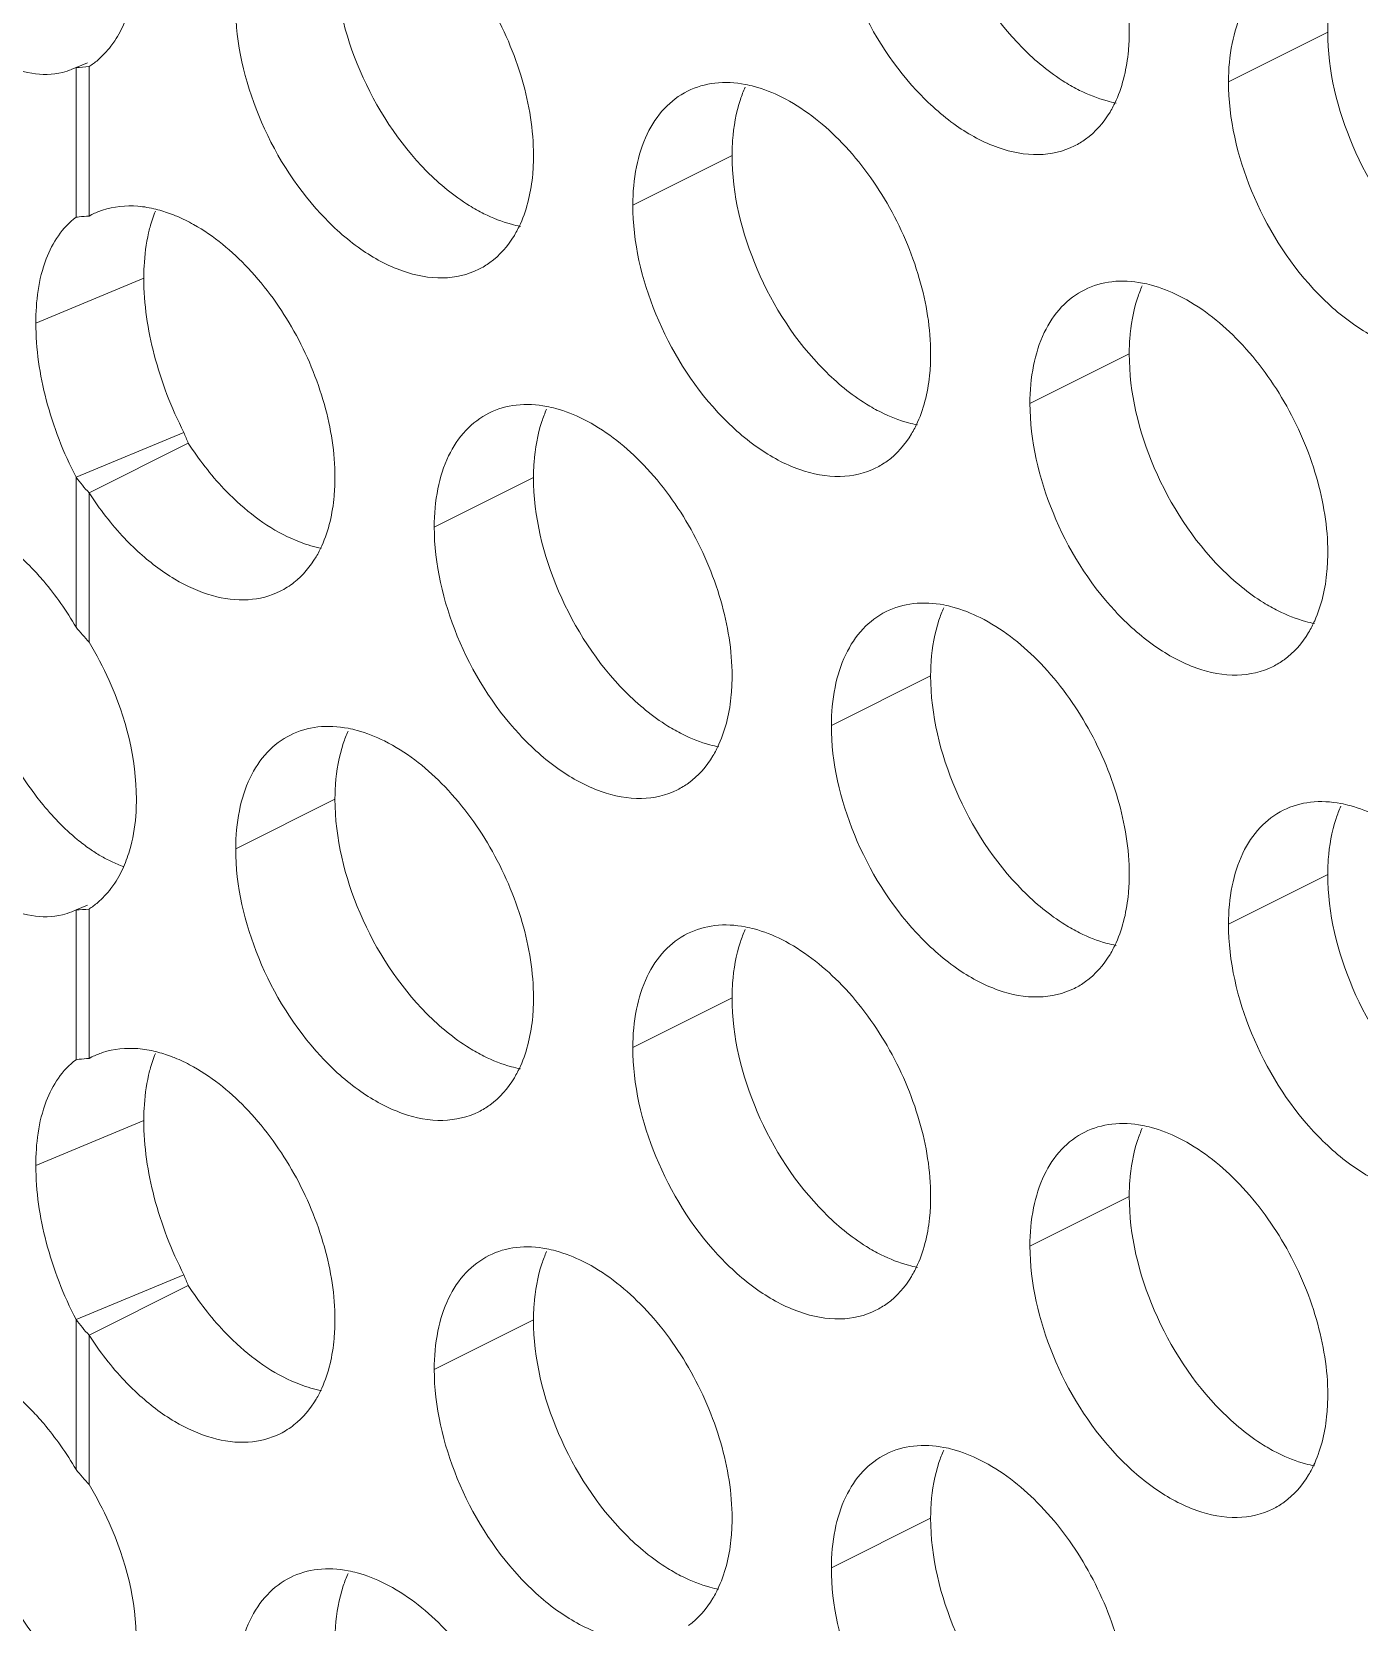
# Model space of a CAD drawing. Header units: millimetres. Extents: x 0 to 2524, y 0 to 1785.
# Drawn here: x 1808.52 to 1816.08, y 838.28 to 847.34 of the extents above; entities that cross this region are included whole.
import ezdxf

# ---------------------------------------------------------------- set-up
doc = ezdxf.new("R2010")
doc.units = ezdxf.units.MM
doc.header["$LTSCALE"] = 0.1
doc.layers.add('标注', color=251, linetype='Continuous', lineweight=9)

msp = doc.modelspace()

# ---------------------------------------------------------------- linework, layer by layer
at = {"layer": '标注'}
for p, q in [((1815.9019, 847.3397), (1815.3362, 847.0569)), ((1808.7696, 847.1383), (1808.7453, 847.1277)), ((1808.8346, 847.1653), (1808.7696, 847.1383)), ((1808.7696, 847.1383), (1808.7696, 846.2845)), ((1808.8439, 847.143), (1808.8439, 846.2916)), ((1812.5078, 846.6368), (1811.9421, 846.354)), ((1808.8439, 846.2916), (1808.86, 846.2998)), ((1809.1558, 845.9372), (1808.5406, 845.6815)), ((1814.7706, 845.5054), (1814.2049, 845.2226)), ((1809.3848, 845.0588), (1808.7696, 844.8031)), ((1809.4095, 844.9974), (1808.8439, 844.7145)), ((1808.7696, 844.8031), (1808.7696, 843.9493)), ((1811.3764, 844.8025), (1810.8108, 844.5196)), ((1808.8439, 844.7145), (1808.8439, 843.8631)), ((1813.6392, 843.6711), (1813.0735, 843.3883)), ((1810.2451, 842.9682), (1809.6794, 842.6853)), ((1810.2451, 842.9682), (1809.6794, 842.6853)), ((1810.2451, 842.9682), (1809.6794, 842.6853)), ((1815.9019, 842.5397), (1815.3362, 842.2569)), ((1808.7696, 842.3383), (1808.7453, 842.3277)), ((1808.8346, 842.3653), (1808.7696, 842.3383)), ((1808.7696, 842.3383), (1808.7696, 841.4845)), ((1808.8439, 842.343), (1808.8439, 841.4916)), ((1812.5078, 841.8368), (1811.9421, 841.554)), ((1808.8439, 841.4916), (1808.86, 841.4998)), ((1809.1558, 841.1372), (1808.5406, 840.8815)), ((1814.7706, 840.7054), (1814.2049, 840.4226)), ((1809.3848, 840.2588), (1808.7696, 840.0031)), ((1809.4095, 840.1974), (1808.8439, 839.9145)), ((1808.7696, 840.0031), (1808.7696, 839.1493)), ((1811.3764, 840.0025), (1810.8108, 839.7196)), ((1808.8439, 839.9145), (1808.8439, 839.0631)), ((1813.6392, 838.8711), (1813.0735, 838.5883))]:
    msp.add_line(p, q, dxfattribs=at)
for centre, radius, start, end in [((1808.5939, 847.5316), 0.462, 302.74512, 310.38201), ((1813.2523, 846.7257), 0.734, 155.87957, 161.78032), ((1814.2562, 847.0963), 0.4532, 296.52559, 305.90341), ((1810.8621, 846.3933), 0.4532, 296.52559, 305.90341), ((1815.5151, 845.5944), 0.734, 155.87957, 161.78032), ((1812.121, 844.8914), 0.734, 155.87957, 161.78032), ((1810.1825, 845.3445), 0.8473, 199.7011, 204.18138), ((1813.1249, 845.262), 0.4532, 296.52559, 305.90341), ((1809.6516, 845.4671), 1.1039, 216.97186, 222.97308), ((1809.7289, 844.5619), 0.4566, 296.56845, 308.21867), ((1814.3837, 843.76), 0.734, 155.87957, 161.78032), ((1811.3105, 846.065), 3.3064, 219.7824, 221.75282), ((1815.3876, 844.1306), 0.4532, 296.52559, 305.90341), ((1810.9896, 843.0571), 0.734, 155.87957, 161.78032), ((1811.9935, 843.4277), 0.4532, 296.52559, 305.90341), ((1816.6464, 842.6287), 0.734, 155.87957, 161.78032), ((1809.3846, 843.4573), 0.94, 235.22649, 239.65736), ((1809.3232, 843.3523), 0.8183, 239.64925, 244.53974), ((1808.5939, 842.7316), 0.462, 302.74512, 310.38201), ((1813.2523, 841.9257), 0.734, 155.87957, 161.78032), ((1814.2562, 842.2963), 0.4532, 296.52559, 305.90341), ((1810.8621, 841.5933), 0.4532, 296.52559, 305.90341), ((1815.5151, 840.7944), 0.734, 155.87957, 161.78032), ((1812.121, 840.0914), 0.734, 155.87957, 161.78032), ((1810.1825, 840.5445), 0.8473, 199.7011, 204.18138), ((1813.1249, 840.462), 0.4532, 296.52559, 305.90341), ((1809.6516, 840.6671), 1.1039, 216.97186, 222.97308), ((1809.7289, 839.7619), 0.4566, 296.56845, 308.21867), ((1814.3837, 838.96), 0.734, 155.87957, 161.78032), ((1811.3105, 841.265), 3.3064, 219.7824, 221.75282), ((1815.3876, 839.3306), 0.4532, 296.52559, 305.90341), ((1810.9896, 838.2571), 0.734, 155.87957, 161.78032)]:
    msp.add_arc(centre, radius, start, end, dxfattribs=at)
for points, knots in [([(1813.922, 848.8032), (1814.0427, 848.7429), (1814.2732, 848.5626), (1814.5394, 848.2045), (1814.7205, 847.7858), (1814.7706, 847.4847), (1814.7706, 847.3397)], [0, 0, 0, 0, 0.229676, 0.488215, 0.753207, 1, 1, 1, 1]), ([(1808.5177, 847.1051), (1808.3868, 847.1272), (1808.1128, 847.2884), (1807.8042, 847.6713), (1807.5822, 848.159), (1807.5177, 848.521), (1807.5177, 848.6967)], [0, 0, 0, 0, 0.200223, 0.454809, 0.735097, 1, 1, 1, 1]), ([(1814.163, 847.2491), (1814.0014, 847.4119), (1813.7504, 847.799), (1813.6392, 848.2496), (1813.6392, 848.4711)], [0, 0, 0, 0, 0.508684, 1, 1, 1, 1]), ([(1814.4586, 846.6908), (1814.396, 846.6595), (1814.2461, 846.6255), (1814.0083, 846.6733), (1813.7699, 846.8039), (1813.4621, 847.0815), (1813.1761, 847.5442), (1813.0735, 847.9766), (1813.0735, 848.1883)], [0, 0, 0, 0, 0.090718, 0.191742, 0.308104, 0.439279, 0.725532, 1, 1, 1, 1]), ([(1810.5279, 848.1003), (1810.6486, 848.04), (1810.8791, 847.8596), (1811.1453, 847.5015), (1811.3264, 847.0828), (1811.3764, 846.7817), (1811.3764, 846.6368)], [0, 0, 0, 0, 0.229676, 0.488215, 0.753207, 1, 1, 1, 1]), ([(1810.7689, 846.5461), (1810.6073, 846.7089), (1810.3563, 847.0961), (1810.2451, 847.5467), (1810.2451, 847.7682)], [0, 0, 0, 0, 0.508684, 1, 1, 1, 1]), ([(1815.3362, 847.0569), (1815.3362, 847.1297), (1815.3482, 847.2687), (1815.4073, 847.4589), (1815.5066, 847.6111), (1815.5992, 847.6815), (1815.6481, 847.7059)], [0, 0, 0, 0, 0.289235, 0.54966, 0.782932, 1, 1, 1, 1]), ([(1815.9019, 847.3397), (1815.9019, 847.3682), (1815.9056, 847.4756), (1815.9244, 847.583), (1815.9493, 847.6582)], [0, 0, 0, 0, 0.264225, 1, 1, 1, 1]), ([(1811.0645, 845.9878), (1811.0019, 845.9566), (1810.852, 845.9226), (1810.6142, 845.9704), (1810.3758, 846.101), (1810.068, 846.3786), (1809.782, 846.8413), (1809.6794, 847.2737), (1809.6794, 847.4853)], [0, 0, 0, 0, 0.090718, 0.191742, 0.308104, 0.439279, 0.725532, 1, 1, 1, 1]), ([(1808.99, 847.2897), (1808.983, 847.2792), (1808.9547, 847.2393), (1808.921, 847.2032), (1808.8933, 847.1797)], [0, 0, 0, 0, 0.256974, 1, 1, 1, 1]), ([(1814.7706, 847.3397), (1814.7706, 847.3041), (1814.7649, 847.1719), (1814.7356, 847.0392), (1814.6959, 846.9509)], [0, 0, 0, 0, 0.268874, 1, 1, 1, 1]), ([(1816.4257, 846.1177), (1816.2642, 846.2805), (1816.0132, 846.6676), (1815.9019, 847.1182), (1815.9019, 847.3397)], [0, 0, 0, 0, 0.508684, 1, 1, 1, 1]), ([(1814.4877, 847.0076), (1814.4593, 847.0218), (1814.3414, 847.0883), (1814.2359, 847.1757), (1814.163, 847.2491)], [0, 0, 0, 0, 0.235002, 1, 1, 1, 1]), ([(1808.7455, 847.1273), (1808.7283, 847.1202), (1808.6551, 847.0961), (1808.5752, 847.0954), (1808.5177, 847.1051)], [0, 0, 0, 0, 0.241531, 1, 1, 1, 1]), ([(1812.254, 847.0029), (1812.3023, 847.027), (1812.4124, 847.0588), (1812.5261, 847.052), (1812.583, 847.0411)], [0, 0, 0, 0, 0.482538, 1, 1, 1, 1]), ([(1812.583, 847.0411), (1812.6002, 847.0378), (1812.6717, 847.0212), (1812.7407, 846.9939), (1812.7907, 846.9689)], [0, 0, 0, 0, 0.238696, 1, 1, 1, 1]), ([(1816.7214, 845.5594), (1816.6588, 845.5282), (1816.5089, 845.4942), (1816.2711, 845.542), (1816.0326, 845.6726), (1815.7249, 845.9501), (1815.4388, 846.4128), (1815.3362, 846.8452), (1815.3362, 847.0569)], [0, 0, 0, 0, 0.090718, 0.191742, 0.308104, 0.439279, 0.725532, 1, 1, 1, 1]), ([(1811.9421, 846.354), (1811.9421, 846.4268), (1811.9541, 846.5657), (1812.0132, 846.7559), (1812.1125, 846.9081), (1812.2051, 846.9785), (1812.254, 847.0029)], [0, 0, 0, 0, 0.289235, 0.54966, 0.782932, 1, 1, 1, 1]), ([(1812.5078, 846.6368), (1812.5078, 846.6652), (1812.5115, 846.7727), (1812.5303, 846.8801), (1812.5551, 846.9552)], [0, 0, 0, 0, 0.264225, 1, 1, 1, 1]), ([(1812.7907, 846.9689), (1812.9113, 846.9086), (1813.1418, 846.7282), (1813.408, 846.3702), (1813.5892, 845.9514), (1813.6392, 845.6504), (1813.6392, 845.5054)], [0, 0, 0, 0, 0.229676, 0.488215, 0.753207, 1, 1, 1, 1]), ([(1814.6954, 846.9354), (1814.6782, 846.9387), (1814.6066, 846.9553), (1814.5377, 846.9826), (1814.4877, 847.0076)], [0, 0, 0, 0, 0.238696, 1, 1, 1, 1]), ([(1814.6959, 846.9509), (1814.6856, 846.928), (1814.6424, 846.844), (1814.5782, 846.7699), (1814.522, 846.7292)], [0, 0, 0, 0, 0.265525, 1, 1, 1, 1]), ([(1811.3764, 846.6368), (1811.3764, 846.6012), (1811.3707, 846.4689), (1811.3415, 846.3363), (1811.3018, 846.2479)], [0, 0, 0, 0, 0.268874, 1, 1, 1, 1]), ([(1813.0316, 845.4148), (1812.8701, 845.5775), (1812.6191, 845.9647), (1812.5078, 846.4153), (1812.5078, 846.6368)], [0, 0, 0, 0, 0.508684, 1, 1, 1, 1]), ([(1811.0936, 846.3047), (1811.0652, 846.3189), (1810.9473, 846.3854), (1810.8418, 846.4727), (1810.7689, 846.5461)], [0, 0, 0, 0, 0.235002, 1, 1, 1, 1]), ([(1808.5406, 845.6815), (1808.5406, 845.805), (1808.5657, 846.0282), (1808.6912, 846.2271), (1808.7696, 846.2845)], [0, 0, 0, 0, 0.559656, 1, 1, 1, 1]), ([(1808.7696, 846.2845), (1808.7754, 846.2852), (1808.8001, 846.2881), (1808.8249, 846.2902), (1808.8439, 846.2916)], [0, 0, 0, 0, 0.235256, 1, 1, 1, 1]), ([(1808.8599, 846.3001), (1808.8793, 846.3097), (1808.9622, 846.3438), (1809.0545, 846.3528), (1809.122, 846.3473)], [0, 0, 0, 0, 0.242859, 1, 1, 1, 1]), ([(1809.183, 846.1955), (1809.1856, 846.2064), (1809.1961, 846.2485), (1809.2097, 846.2899), (1809.2219, 846.3197)], [0, 0, 0, 0, 0.258964, 1, 1, 1, 1]), ([(1809.3129, 846.3027), (1809.3235, 846.2987), (1809.3667, 846.2813), (1809.4086, 846.2605), (1809.4394, 846.2432)], [0, 0, 0, 0, 0.243168, 1, 1, 1, 1]), ([(1811.3013, 846.2325), (1811.2841, 846.2358), (1811.2125, 846.2524), (1811.1436, 846.2797), (1811.0936, 846.3047)], [0, 0, 0, 0, 0.238696, 1, 1, 1, 1]), ([(1813.3273, 844.8564), (1813.2647, 844.8252), (1813.1147, 844.7912), (1812.877, 844.839), (1812.6385, 844.9696), (1812.3308, 845.2472), (1812.0447, 845.7099), (1811.9421, 846.1423), (1811.9421, 846.354)], [0, 0, 0, 0, 0.090718, 0.191742, 0.308104, 0.439279, 0.725532, 1, 1, 1, 1]), ([(1809.1558, 845.9372), (1809.1558, 845.96), (1809.1579, 846.0466), (1809.1687, 846.1332), (1809.183, 846.1955)], [0, 0, 0, 0, 0.262705, 1, 1, 1, 1]), ([(1809.4394, 846.2432), (1809.5552, 846.1781), (1809.7746, 845.9949), (1810.0275, 845.6412), (1810.1983, 845.2336), (1810.2451, 844.9426), (1810.2451, 844.8025)], [0, 0, 0, 0, 0.232666, 0.491415, 0.754834, 1, 1, 1, 1]), ([(1811.3018, 846.2479), (1811.2915, 846.225), (1811.2483, 846.1411), (1811.1841, 846.0669), (1811.1279, 846.0262)], [0, 0, 0, 0, 0.265525, 1, 1, 1, 1]), ([(1809.3848, 845.0588), (1809.3125, 845.1987), (1809.2018, 845.4852), (1809.1558, 845.7901), (1809.1558, 845.9372)], [0, 0, 0, 0, 0.517022, 1, 1, 1, 1]), ([(1814.5168, 845.8716), (1814.5651, 845.8957), (1814.6752, 845.9274), (1814.7888, 845.9206), (1814.8457, 845.9097)], [0, 0, 0, 0, 0.482538, 1, 1, 1, 1]), ([(1814.2049, 845.2226), (1814.2049, 845.2954), (1814.2169, 845.4344), (1814.2759, 845.6245), (1814.3753, 845.7768), (1814.4678, 845.8472), (1814.5168, 845.8716)], [0, 0, 0, 0, 0.289235, 0.54966, 0.782932, 1, 1, 1, 1]), ([(1814.8457, 845.9097), (1814.8629, 845.9064), (1814.9345, 845.8898), (1815.0034, 845.8625), (1815.0534, 845.8376)], [0, 0, 0, 0, 0.238696, 1, 1, 1, 1]), ([(1815.0534, 845.8376), (1815.174, 845.7772), (1815.4046, 845.5969), (1815.6708, 845.2388), (1815.8519, 844.8201), (1815.9019, 844.519), (1815.9019, 844.3741)], [0, 0, 0, 0, 0.229676, 0.488215, 0.753207, 1, 1, 1, 1]), ([(1814.7706, 845.5054), (1814.7706, 845.5338), (1814.7742, 845.6413), (1814.7931, 845.7487), (1814.8179, 845.8238)], [0, 0, 0, 0, 0.264225, 1, 1, 1, 1]), ([(1808.7696, 844.8031), (1808.6973, 844.943), (1808.5866, 845.2295), (1808.5406, 845.5344), (1808.5406, 845.6815)], [0, 0, 0, 0, 0.517022, 1, 1, 1, 1]), ([(1813.6392, 845.5054), (1813.6392, 845.4698), (1813.6335, 845.3375), (1813.6043, 845.2049), (1813.5646, 845.1166)], [0, 0, 0, 0, 0.268874, 1, 1, 1, 1]), ([(1815.2944, 844.2834), (1815.1328, 844.4462), (1814.8818, 844.8333), (1814.7706, 845.2839), (1814.7706, 845.5054)], [0, 0, 0, 0, 0.508684, 1, 1, 1, 1]), ([(1813.3563, 845.1733), (1813.3279, 845.1875), (1813.21, 845.254), (1813.1045, 845.3413), (1813.0316, 845.4148)], [0, 0, 0, 0, 0.235002, 1, 1, 1, 1]), ([(1811.1227, 845.1686), (1811.171, 845.1927), (1811.2811, 845.2245), (1811.3947, 845.2177), (1811.4516, 845.2068)], [0, 0, 0, 0, 0.482538, 1, 1, 1, 1]), ([(1811.4516, 845.2068), (1811.4688, 845.2035), (1811.5404, 845.1869), (1811.6093, 845.1596), (1811.6593, 845.1346)], [0, 0, 0, 0, 0.238696, 1, 1, 1, 1]), ([(1815.59, 843.7251), (1815.5274, 843.6938), (1815.3775, 843.6599), (1815.1397, 843.7076), (1814.9013, 843.8383), (1814.5935, 844.1158), (1814.3075, 844.5785), (1814.2049, 845.0109), (1814.2049, 845.2226)], [0, 0, 0, 0, 0.090718, 0.191742, 0.308104, 0.439279, 0.725532, 1, 1, 1, 1]), ([(1810.8108, 844.5196), (1810.8108, 844.5925), (1810.8228, 844.7314), (1810.8818, 844.9216), (1810.9812, 845.0738), (1811.0737, 845.1442), (1811.1227, 845.1686)], [0, 0, 0, 0, 0.289235, 0.54966, 0.782932, 1, 1, 1, 1]), ([(1811.3764, 844.8025), (1811.3764, 844.8309), (1811.3801, 844.9384), (1811.3989, 845.0458), (1811.4238, 845.1209)], [0, 0, 0, 0, 0.264225, 1, 1, 1, 1]), ([(1811.6593, 845.1346), (1811.7799, 845.0743), (1812.0105, 844.8939), (1812.2767, 844.5359), (1812.4578, 844.1171), (1812.5078, 843.8161), (1812.5078, 843.6711)], [0, 0, 0, 0, 0.229676, 0.488215, 0.753207, 1, 1, 1, 1]), ([(1813.564, 845.1011), (1813.5468, 845.1044), (1813.4752, 845.121), (1813.4063, 845.1483), (1813.3563, 845.1733)], [0, 0, 0, 0, 0.238696, 1, 1, 1, 1]), ([(1813.5646, 845.1166), (1813.5543, 845.0937), (1813.511, 845.0097), (1813.4469, 844.9356), (1813.3907, 844.8948)], [0, 0, 0, 0, 0.265525, 1, 1, 1, 1]), ([(1809.6877, 844.6635), (1809.6619, 844.6873), (1809.5587, 844.7893), (1809.4691, 844.905), (1809.4095, 844.9974)], [0, 0, 0, 0, 0.242059, 1, 1, 1, 1]), ([(1810.2451, 844.8025), (1810.2451, 844.7667), (1810.2393, 844.6341), (1810.2099, 844.501), (1810.1699, 844.4125)], [0, 0, 0, 0, 0.269039, 1, 1, 1, 1]), ([(1811.9002, 843.5805), (1811.7387, 843.7432), (1811.4877, 844.1304), (1811.3764, 844.581), (1811.3764, 844.8025)], [0, 0, 0, 0, 0.508684, 1, 1, 1, 1]), ([(1809.122, 844.3807), (1809.0962, 844.4044), (1808.993, 844.5065), (1808.9034, 844.6221), (1808.8439, 844.7145)], [0, 0, 0, 0, 0.242059, 1, 1, 1, 1]), ([(1810.1679, 844.3986), (1810.1271, 844.4065), (1809.9495, 844.4584), (1809.7927, 844.567), (1809.6877, 844.6635)], [0, 0, 0, 0, 0.225674, 1, 1, 1, 1]), ([(1808.193, 844.5223), (1808.2211, 844.51), (1808.3408, 844.4482), (1808.4455, 844.3601), (1808.5177, 844.2855)], [0, 0, 0, 0, 0.228039, 1, 1, 1, 1]), ([(1812.1959, 843.0221), (1812.1333, 842.9909), (1811.9834, 842.9569), (1811.7456, 843.0047), (1811.5072, 843.1353), (1811.1994, 843.4129), (1810.9134, 843.8756), (1810.8108, 844.308), (1810.8108, 844.5196)], [0, 0, 0, 0, 0.090718, 0.191742, 0.308104, 0.439279, 0.725532, 1, 1, 1, 1]), ([(1810.1699, 844.4125), (1810.1603, 844.3912), (1810.1202, 844.313), (1810.0623, 844.2432), (1810.0114, 844.2032)], [0, 0, 0, 0, 0.264539, 1, 1, 1, 1]), ([(1809.9332, 844.1535), (1809.877, 844.1255), (1809.7455, 844.092), (1809.5342, 844.1213), (1809.3189, 844.2196), (1809.1865, 844.3213), (1809.122, 844.3807)], [0, 0, 0, 0, 0.211276, 0.44254, 0.704896, 1, 1, 1, 1]), ([(1815.9019, 844.3741), (1815.9019, 844.3384), (1815.8962, 844.2062), (1815.867, 844.0735), (1815.8273, 843.9852)], [0, 0, 0, 0, 0.268874, 1, 1, 1, 1]), ([(1808.5177, 844.2855), (1808.5411, 844.2614), (1808.635, 844.1572), (1808.7157, 844.0413), (1808.7696, 843.9493)], [0, 0, 0, 0, 0.239558, 1, 1, 1, 1]), ([(1815.6191, 844.0419), (1815.5907, 844.0561), (1815.4727, 844.1226), (1815.3672, 844.21), (1815.2944, 844.2834)], [0, 0, 0, 0, 0.235002, 1, 1, 1, 1]), ([(1813.0735, 843.3883), (1813.0735, 843.4611), (1813.0855, 843.6), (1813.1445, 843.7902), (1813.2439, 843.9424), (1813.3365, 844.0129), (1813.3854, 844.0373)], [0, 0, 0, 0, 0.289235, 0.54966, 0.782932, 1, 1, 1, 1]), ([(1813.3854, 844.0373), (1813.4337, 844.0614), (1813.5438, 844.0931), (1813.6575, 844.0863), (1813.7143, 844.0754)], [0, 0, 0, 0, 0.482538, 1, 1, 1, 1]), ([(1813.7143, 844.0754), (1813.7315, 844.0721), (1813.8031, 844.0555), (1813.872, 844.0282), (1813.922, 844.0032)], [0, 0, 0, 0, 0.238696, 1, 1, 1, 1]), ([(1815.8268, 843.9698), (1815.8096, 843.973), (1815.738, 843.9897), (1815.6691, 844.0169), (1815.6191, 844.0419)], [0, 0, 0, 0, 0.238696, 1, 1, 1, 1]), ([(1813.6392, 843.6711), (1813.6392, 843.6995), (1813.6429, 843.807), (1813.6617, 843.9144), (1813.6865, 843.9895)], [0, 0, 0, 0, 0.264225, 1, 1, 1, 1]), ([(1813.922, 844.0032), (1814.0427, 843.9429), (1814.2732, 843.7626), (1814.5394, 843.4045), (1814.7205, 842.9858), (1814.7706, 842.6847), (1814.7706, 842.5397)], [0, 0, 0, 0, 0.229676, 0.488215, 0.753207, 1, 1, 1, 1]), ([(1815.8273, 843.9852), (1815.817, 843.9623), (1815.7737, 843.8783), (1815.7096, 843.8042), (1815.6534, 843.7635)], [0, 0, 0, 0, 0.265525, 1, 1, 1, 1]), ([(1808.5177, 842.3051), (1808.3868, 842.3272), (1808.1128, 842.4884), (1807.8042, 842.8713), (1807.5822, 843.359), (1807.5177, 843.721), (1807.5177, 843.8967)], [0, 0, 0, 0, 0.200223, 0.454809, 0.735097, 1, 1, 1, 1]), ([(1808.8439, 843.8631), (1808.8864, 843.7933), (1809.032, 843.5158), (1809.1137, 843.1999), (1809.1137, 842.9682)], [0, 0, 0, 0, 0.260955, 1, 1, 1, 1]), ([(1812.5078, 843.6711), (1812.5078, 843.6355), (1812.5021, 843.5032), (1812.4729, 843.3706), (1812.4332, 843.2822)], [0, 0, 0, 0, 0.268874, 1, 1, 1, 1]), ([(1814.163, 842.4491), (1814.0014, 842.6119), (1813.7504, 842.999), (1813.6392, 843.4496), (1813.6392, 843.6711)], [0, 0, 0, 0, 0.508684, 1, 1, 1, 1]), ([(1812.225, 843.339), (1812.1965, 843.3532), (1812.0786, 843.4197), (1811.9731, 843.507), (1811.9002, 843.5805)], [0, 0, 0, 0, 0.235002, 1, 1, 1, 1]), ([(1809.9913, 843.3343), (1810.0396, 843.3584), (1810.1497, 843.3902), (1810.2633, 843.3833), (1810.3202, 843.3725)], [0, 0, 0, 0, 0.482538, 1, 1, 1, 1]), ([(1814.4586, 841.8908), (1814.396, 841.8595), (1814.2461, 841.8255), (1814.0083, 841.8733), (1813.7699, 842.0039), (1813.4621, 842.2815), (1813.1761, 842.7442), (1813.0735, 843.1766), (1813.0735, 843.3883)], [0, 0, 0, 0, 0.090718, 0.191742, 0.308104, 0.439279, 0.725532, 1, 1, 1, 1]), ([(1808.5712, 842.9499), (1808.5492, 842.9773), (1808.4618, 843.0933), (1808.388, 843.2193), (1808.3398, 843.3182)], [0, 0, 0, 0, 0.242274, 1, 1, 1, 1]), ([(1809.6794, 842.6853), (1809.6794, 842.7582), (1809.6914, 842.8971), (1809.7504, 843.0873), (1809.8498, 843.2395), (1809.9424, 843.3099), (1809.9913, 843.3343)], [0, 0, 0, 0, 0.289235, 0.54966, 0.782932, 1, 1, 1, 1]), ([(1810.3202, 843.3725), (1810.3374, 843.3692), (1810.409, 843.3526), (1810.4779, 843.3253), (1810.5279, 843.3003)], [0, 0, 0, 0, 0.238696, 1, 1, 1, 1]), ([(1810.5279, 843.3003), (1810.6486, 843.24), (1810.8791, 843.0596), (1811.1453, 842.7015), (1811.3264, 842.2828), (1811.3764, 841.9817), (1811.3764, 841.8368)], [0, 0, 0, 0, 0.229676, 0.488215, 0.753207, 1, 1, 1, 1]), ([(1812.4327, 843.2668), (1812.4154, 843.2701), (1812.3439, 843.2867), (1812.275, 843.314), (1812.225, 843.339)], [0, 0, 0, 0, 0.238696, 1, 1, 1, 1]), ([(1810.2451, 842.9682), (1810.2451, 842.9966), (1810.2488, 843.104), (1810.2676, 843.2114), (1810.2924, 843.2866)], [0, 0, 0, 0, 0.264225, 1, 1, 1, 1]), ([(1812.4332, 843.2822), (1812.4229, 843.2593), (1812.3796, 843.1754), (1812.3155, 843.1012), (1812.2593, 843.0605)], [0, 0, 0, 0, 0.265525, 1, 1, 1, 1]), ([(1808.8485, 842.6852), (1808.8239, 842.7022), (1808.7219, 842.7799), (1808.6327, 842.8734), (1808.5712, 842.9499)], [0, 0, 0, 0, 0.233653, 1, 1, 1, 1]), ([(1809.1137, 842.9682), (1809.1137, 842.9446), (1809.1112, 842.8547), (1809.0983, 842.7649), (1809.0815, 842.7007)], [0, 0, 0, 0, 0.261757, 1, 1, 1, 1]), ([(1810.7689, 841.7461), (1810.6073, 841.9089), (1810.3563, 842.2961), (1810.2451, 842.7467), (1810.2451, 842.9682)], [0, 0, 0, 0, 0.508684, 1, 1, 1, 1]), ([(1815.6481, 842.9059), (1815.6965, 842.93), (1815.8065, 842.9617), (1815.9202, 842.9549), (1815.9771, 842.944)], [0, 0, 0, 0, 0.482538, 1, 1, 1, 1]), ([(1815.9771, 842.944), (1815.9943, 842.9408), (1816.0659, 842.9241), (1816.1348, 842.8969), (1816.1848, 842.8719)], [0, 0, 0, 0, 0.238696, 1, 1, 1, 1]), ([(1815.3362, 842.2569), (1815.3362, 842.3297), (1815.3482, 842.4687), (1815.4073, 842.6589), (1815.5066, 842.8111), (1815.5992, 842.8815), (1815.6481, 842.9059)], [0, 0, 0, 0, 0.289235, 0.54966, 0.782932, 1, 1, 1, 1]), ([(1815.9019, 842.5397), (1815.9019, 842.5682), (1815.9056, 842.6756), (1815.9244, 842.783), (1815.9493, 842.8582)], [0, 0, 0, 0, 0.264225, 1, 1, 1, 1]), ([(1811.0645, 841.1878), (1811.0019, 841.1566), (1810.852, 841.1226), (1810.6142, 841.1704), (1810.3758, 841.301), (1810.068, 841.5786), (1809.782, 842.0413), (1809.6794, 842.4737), (1809.6794, 842.6853)], [0, 0, 0, 0, 0.090718, 0.191742, 0.308104, 0.439279, 0.725532, 1, 1, 1, 1]), ([(1808.99, 842.4897), (1808.983, 842.4792), (1808.9547, 842.4393), (1808.921, 842.4032), (1808.8933, 842.3797)], [0, 0, 0, 0, 0.256974, 1, 1, 1, 1]), ([(1814.7706, 842.5397), (1814.7706, 842.5041), (1814.7649, 842.3719), (1814.7356, 842.2392), (1814.6959, 842.1509)], [0, 0, 0, 0, 0.268874, 1, 1, 1, 1]), ([(1816.4257, 841.3177), (1816.2642, 841.4805), (1816.0132, 841.8676), (1815.9019, 842.3182), (1815.9019, 842.5397)], [0, 0, 0, 0, 0.508684, 1, 1, 1, 1]), ([(1814.4877, 842.2076), (1814.4593, 842.2218), (1814.3414, 842.2883), (1814.2359, 842.3757), (1814.163, 842.4491)], [0, 0, 0, 0, 0.235002, 1, 1, 1, 1]), ([(1808.7455, 842.3273), (1808.7283, 842.3202), (1808.6551, 842.2961), (1808.5752, 842.2954), (1808.5177, 842.3051)], [0, 0, 0, 0, 0.241531, 1, 1, 1, 1]), ([(1812.254, 842.2029), (1812.3023, 842.227), (1812.4124, 842.2588), (1812.5261, 842.252), (1812.583, 842.2411)], [0, 0, 0, 0, 0.482538, 1, 1, 1, 1]), ([(1812.583, 842.2411), (1812.6002, 842.2378), (1812.6717, 842.2212), (1812.7407, 842.1939), (1812.7907, 842.1689)], [0, 0, 0, 0, 0.238696, 1, 1, 1, 1]), ([(1814.6954, 842.1354), (1814.6782, 842.1387), (1814.6066, 842.1553), (1814.5377, 842.1826), (1814.4877, 842.2076)], [0, 0, 0, 0, 0.238696, 1, 1, 1, 1]), ([(1816.7214, 840.7594), (1816.6588, 840.7282), (1816.5089, 840.6942), (1816.2711, 840.742), (1816.0326, 840.8726), (1815.7249, 841.1501), (1815.4388, 841.6128), (1815.3362, 842.0452), (1815.3362, 842.2569)], [0, 0, 0, 0, 0.090718, 0.191742, 0.308104, 0.439279, 0.725532, 1, 1, 1, 1]), ([(1811.9421, 841.554), (1811.9421, 841.6268), (1811.9541, 841.7657), (1812.0132, 841.9559), (1812.1125, 842.1081), (1812.2051, 842.1785), (1812.254, 842.2029)], [0, 0, 0, 0, 0.289235, 0.54966, 0.782932, 1, 1, 1, 1]), ([(1812.5078, 841.8368), (1812.5078, 841.8652), (1812.5115, 841.9727), (1812.5303, 842.0801), (1812.5551, 842.1552)], [0, 0, 0, 0, 0.264225, 1, 1, 1, 1]), ([(1812.7907, 842.1689), (1812.9113, 842.1086), (1813.1418, 841.9282), (1813.408, 841.5702), (1813.5892, 841.1514), (1813.6392, 840.8504), (1813.6392, 840.7054)], [0, 0, 0, 0, 0.229676, 0.488215, 0.753207, 1, 1, 1, 1]), ([(1814.6959, 842.1509), (1814.6856, 842.128), (1814.6424, 842.044), (1814.5782, 841.9699), (1814.522, 841.9292)], [0, 0, 0, 0, 0.265525, 1, 1, 1, 1]), ([(1811.3764, 841.8368), (1811.3764, 841.8012), (1811.3707, 841.6689), (1811.3415, 841.5363), (1811.3018, 841.4479)], [0, 0, 0, 0, 0.268874, 1, 1, 1, 1]), ([(1813.0316, 840.6148), (1812.8701, 840.7775), (1812.6191, 841.1647), (1812.5078, 841.6153), (1812.5078, 841.8368)], [0, 0, 0, 0, 0.508684, 1, 1, 1, 1]), ([(1811.0936, 841.5047), (1811.0652, 841.5189), (1810.9473, 841.5854), (1810.8418, 841.6727), (1810.7689, 841.7461)], [0, 0, 0, 0, 0.235002, 1, 1, 1, 1]), ([(1808.5406, 840.8815), (1808.5406, 841.005), (1808.5657, 841.2282), (1808.6912, 841.4271), (1808.7696, 841.4845)], [0, 0, 0, 0, 0.559656, 1, 1, 1, 1]), ([(1808.7696, 841.4845), (1808.7754, 841.4852), (1808.8001, 841.4881), (1808.8249, 841.4902), (1808.8439, 841.4916)], [0, 0, 0, 0, 0.235256, 1, 1, 1, 1]), ([(1808.8599, 841.5001), (1808.8793, 841.5097), (1808.9622, 841.5438), (1809.0545, 841.5528), (1809.122, 841.5473)], [0, 0, 0, 0, 0.242859, 1, 1, 1, 1]), ([(1809.183, 841.3955), (1809.1856, 841.4064), (1809.1961, 841.4485), (1809.2097, 841.4899), (1809.2219, 841.5197)], [0, 0, 0, 0, 0.258964, 1, 1, 1, 1]), ([(1809.3129, 841.5027), (1809.3235, 841.4987), (1809.3667, 841.4813), (1809.4086, 841.4605), (1809.4394, 841.4432)], [0, 0, 0, 0, 0.243168, 1, 1, 1, 1]), ([(1811.3013, 841.4325), (1811.2841, 841.4358), (1811.2125, 841.4524), (1811.1436, 841.4797), (1811.0936, 841.5047)], [0, 0, 0, 0, 0.238696, 1, 1, 1, 1]), ([(1813.3273, 840.0564), (1813.2647, 840.0252), (1813.1147, 839.9912), (1812.877, 840.039), (1812.6385, 840.1696), (1812.3308, 840.4472), (1812.0447, 840.9099), (1811.9421, 841.3423), (1811.9421, 841.554)], [0, 0, 0, 0, 0.090718, 0.191742, 0.308104, 0.439279, 0.725532, 1, 1, 1, 1]), ([(1809.1558, 841.1372), (1809.1558, 841.16), (1809.1579, 841.2466), (1809.1687, 841.3332), (1809.183, 841.3955)], [0, 0, 0, 0, 0.262705, 1, 1, 1, 1]), ([(1809.4394, 841.4432), (1809.5552, 841.3781), (1809.7746, 841.1949), (1810.0275, 840.8412), (1810.1983, 840.4336), (1810.2451, 840.1426), (1810.2451, 840.0025)], [0, 0, 0, 0, 0.232666, 0.491415, 0.754834, 1, 1, 1, 1]), ([(1811.3018, 841.4479), (1811.2915, 841.425), (1811.2483, 841.3411), (1811.1841, 841.2669), (1811.1279, 841.2262)], [0, 0, 0, 0, 0.265525, 1, 1, 1, 1]), ([(1809.3848, 840.2588), (1809.3125, 840.3987), (1809.2018, 840.6852), (1809.1558, 840.9901), (1809.1558, 841.1372)], [0, 0, 0, 0, 0.517022, 1, 1, 1, 1]), ([(1814.5168, 841.0716), (1814.5651, 841.0957), (1814.6752, 841.1274), (1814.7888, 841.1206), (1814.8457, 841.1097)], [0, 0, 0, 0, 0.482538, 1, 1, 1, 1]), ([(1814.2049, 840.4226), (1814.2049, 840.4954), (1814.2169, 840.6344), (1814.2759, 840.8245), (1814.3753, 840.9768), (1814.4678, 841.0472), (1814.5168, 841.0716)], [0, 0, 0, 0, 0.289235, 0.54966, 0.782932, 1, 1, 1, 1]), ([(1814.8457, 841.1097), (1814.8629, 841.1064), (1814.9345, 841.0898), (1815.0034, 841.0625), (1815.0534, 841.0376)], [0, 0, 0, 0, 0.238696, 1, 1, 1, 1]), ([(1815.0534, 841.0376), (1815.174, 840.9772), (1815.4046, 840.7969), (1815.6708, 840.4388), (1815.8519, 840.0201), (1815.9019, 839.719), (1815.9019, 839.5741)], [0, 0, 0, 0, 0.229676, 0.488215, 0.753207, 1, 1, 1, 1]), ([(1814.7706, 840.7054), (1814.7706, 840.7338), (1814.7742, 840.8413), (1814.7931, 840.9487), (1814.8179, 841.0238)], [0, 0, 0, 0, 0.264225, 1, 1, 1, 1]), ([(1808.7696, 840.0031), (1808.6973, 840.143), (1808.5866, 840.4295), (1808.5406, 840.7344), (1808.5406, 840.8815)], [0, 0, 0, 0, 0.517022, 1, 1, 1, 1]), ([(1813.6392, 840.7054), (1813.6392, 840.6698), (1813.6335, 840.5375), (1813.6043, 840.4049), (1813.5646, 840.3166)], [0, 0, 0, 0, 0.268874, 1, 1, 1, 1]), ([(1815.2944, 839.4834), (1815.1328, 839.6462), (1814.8818, 840.0333), (1814.7706, 840.4839), (1814.7706, 840.7054)], [0, 0, 0, 0, 0.508684, 1, 1, 1, 1]), ([(1813.3563, 840.3733), (1813.3279, 840.3875), (1813.21, 840.454), (1813.1045, 840.5413), (1813.0316, 840.6148)], [0, 0, 0, 0, 0.235002, 1, 1, 1, 1]), ([(1811.1227, 840.3686), (1811.171, 840.3927), (1811.2811, 840.4245), (1811.3947, 840.4177), (1811.4516, 840.4068)], [0, 0, 0, 0, 0.482538, 1, 1, 1, 1]), ([(1811.4516, 840.4068), (1811.4688, 840.4035), (1811.5404, 840.3869), (1811.6093, 840.3596), (1811.6593, 840.3346)], [0, 0, 0, 0, 0.238696, 1, 1, 1, 1]), ([(1815.59, 838.9251), (1815.5274, 838.8938), (1815.3775, 838.8599), (1815.1397, 838.9076), (1814.9013, 839.0383), (1814.5935, 839.3158), (1814.3075, 839.7785), (1814.2049, 840.2109), (1814.2049, 840.4226)], [0, 0, 0, 0, 0.090718, 0.191742, 0.308104, 0.439279, 0.725532, 1, 1, 1, 1]), ([(1810.8108, 839.7196), (1810.8108, 839.7925), (1810.8228, 839.9314), (1810.8818, 840.1216), (1810.9812, 840.2738), (1811.0737, 840.3442), (1811.1227, 840.3686)], [0, 0, 0, 0, 0.289235, 0.54966, 0.782932, 1, 1, 1, 1]), ([(1811.3764, 840.0025), (1811.3764, 840.0309), (1811.3801, 840.1384), (1811.3989, 840.2458), (1811.4238, 840.3209)], [0, 0, 0, 0, 0.264225, 1, 1, 1, 1]), ([(1811.6593, 840.3346), (1811.7799, 840.2743), (1812.0105, 840.0939), (1812.2767, 839.7359), (1812.4578, 839.3171), (1812.5078, 839.0161), (1812.5078, 838.8711)], [0, 0, 0, 0, 0.229676, 0.488215, 0.753207, 1, 1, 1, 1]), ([(1813.564, 840.3011), (1813.5468, 840.3044), (1813.4752, 840.321), (1813.4063, 840.3483), (1813.3563, 840.3733)], [0, 0, 0, 0, 0.238696, 1, 1, 1, 1]), ([(1813.5646, 840.3166), (1813.5543, 840.2937), (1813.511, 840.2097), (1813.4469, 840.1356), (1813.3907, 840.0948)], [0, 0, 0, 0, 0.265525, 1, 1, 1, 1]), ([(1809.6877, 839.8635), (1809.6619, 839.8873), (1809.5587, 839.9893), (1809.4691, 840.105), (1809.4095, 840.1974)], [0, 0, 0, 0, 0.242059, 1, 1, 1, 1]), ([(1810.2451, 840.0025), (1810.2451, 839.9667), (1810.2393, 839.8341), (1810.2099, 839.701), (1810.1699, 839.6125)], [0, 0, 0, 0, 0.269039, 1, 1, 1, 1]), ([(1811.9002, 838.7805), (1811.7387, 838.9432), (1811.4877, 839.3304), (1811.3764, 839.781), (1811.3764, 840.0025)], [0, 0, 0, 0, 0.508684, 1, 1, 1, 1]), ([(1809.122, 839.5807), (1809.0962, 839.6044), (1808.993, 839.7065), (1808.9034, 839.8221), (1808.8439, 839.9145)], [0, 0, 0, 0, 0.242059, 1, 1, 1, 1]), ([(1810.1679, 839.5986), (1810.1271, 839.6065), (1809.9495, 839.6584), (1809.7927, 839.767), (1809.6877, 839.8635)], [0, 0, 0, 0, 0.225674, 1, 1, 1, 1]), ([(1808.193, 839.7223), (1808.2211, 839.71), (1808.3408, 839.6482), (1808.4455, 839.5601), (1808.5177, 839.4855)], [0, 0, 0, 0, 0.228039, 1, 1, 1, 1]), ([(1812.1959, 838.2221), (1812.1333, 838.1909), (1811.9834, 838.1569), (1811.7456, 838.2047), (1811.5072, 838.3353), (1811.1994, 838.6129), (1810.9134, 839.0756), (1810.8108, 839.508), (1810.8108, 839.7196)], [0, 0, 0, 0, 0.090718, 0.191742, 0.308104, 0.439279, 0.725532, 1, 1, 1, 1]), ([(1809.9332, 839.3535), (1809.877, 839.3255), (1809.7455, 839.292), (1809.5342, 839.3213), (1809.3189, 839.4196), (1809.1865, 839.5213), (1809.122, 839.5807)], [0, 0, 0, 0, 0.211276, 0.44254, 0.704896, 1, 1, 1, 1]), ([(1810.1699, 839.6125), (1810.1603, 839.5912), (1810.1202, 839.513), (1810.0623, 839.4432), (1810.0114, 839.4032)], [0, 0, 0, 0, 0.264539, 1, 1, 1, 1]), ([(1815.9019, 839.5741), (1815.9019, 839.5384), (1815.8962, 839.4062), (1815.867, 839.2735), (1815.8273, 839.1852)], [0, 0, 0, 0, 0.268874, 1, 1, 1, 1]), ([(1808.5177, 839.4855), (1808.5411, 839.4614), (1808.635, 839.3572), (1808.7157, 839.2413), (1808.7696, 839.1493)], [0, 0, 0, 0, 0.239558, 1, 1, 1, 1]), ([(1815.6191, 839.2419), (1815.5907, 839.2561), (1815.4727, 839.3226), (1815.3672, 839.41), (1815.2944, 839.4834)], [0, 0, 0, 0, 0.235002, 1, 1, 1, 1]), ([(1813.0735, 838.5883), (1813.0735, 838.6611), (1813.0855, 838.8), (1813.1445, 838.9902), (1813.2439, 839.1424), (1813.3365, 839.2129), (1813.3854, 839.2373)], [0, 0, 0, 0, 0.289235, 0.54966, 0.782932, 1, 1, 1, 1]), ([(1813.3854, 839.2373), (1813.4337, 839.2614), (1813.5438, 839.2931), (1813.6575, 839.2863), (1813.7143, 839.2754)], [0, 0, 0, 0, 0.482538, 1, 1, 1, 1]), ([(1813.7143, 839.2754), (1813.7315, 839.2721), (1813.8031, 839.2555), (1813.872, 839.2282), (1813.922, 839.2032)], [0, 0, 0, 0, 0.238696, 1, 1, 1, 1]), ([(1815.8268, 839.1698), (1815.8096, 839.173), (1815.738, 839.1897), (1815.6691, 839.2169), (1815.6191, 839.2419)], [0, 0, 0, 0, 0.238696, 1, 1, 1, 1]), ([(1813.6392, 838.8711), (1813.6392, 838.8995), (1813.6429, 839.007), (1813.6617, 839.1144), (1813.6865, 839.1895)], [0, 0, 0, 0, 0.264225, 1, 1, 1, 1]), ([(1813.922, 839.2032), (1814.0427, 839.1429), (1814.2732, 838.9626), (1814.5394, 838.6045), (1814.7205, 838.1858), (1814.7706, 837.8847), (1814.7706, 837.7397)], [0, 0, 0, 0, 0.229676, 0.488215, 0.753207, 1, 1, 1, 1]), ([(1815.8273, 839.1852), (1815.817, 839.1623), (1815.7737, 839.0783), (1815.7096, 839.0042), (1815.6534, 838.9635)], [0, 0, 0, 0, 0.265525, 1, 1, 1, 1]), ([(1808.5177, 837.5051), (1808.3868, 837.5272), (1808.1128, 837.6884), (1807.8042, 838.0713), (1807.5822, 838.559), (1807.5177, 838.921), (1807.5177, 839.0967)], [0, 0, 0, 0, 0.200223, 0.454809, 0.735097, 1, 1, 1, 1]), ([(1808.8439, 839.0631), (1808.8864, 838.9933), (1809.032, 838.7158), (1809.1137, 838.3999), (1809.1137, 838.1682)], [0, 0, 0, 0, 0.260955, 1, 1, 1, 1]), ([(1812.5078, 838.8711), (1812.5078, 838.8355), (1812.5021, 838.7032), (1812.4729, 838.5706), (1812.4332, 838.4822)], [0, 0, 0, 0, 0.268874, 1, 1, 1, 1]), ([(1814.163, 837.6491), (1814.0014, 837.8119), (1813.7504, 838.199), (1813.6392, 838.6496), (1813.6392, 838.8711)], [0, 0, 0, 0, 0.508684, 1, 1, 1, 1]), ([(1812.225, 838.539), (1812.1965, 838.5532), (1812.0786, 838.6197), (1811.9731, 838.707), (1811.9002, 838.7805)], [0, 0, 0, 0, 0.235002, 1, 1, 1, 1]), ([(1809.9913, 838.5343), (1810.0396, 838.5584), (1810.1497, 838.5902), (1810.2633, 838.5833), (1810.3202, 838.5725)], [0, 0, 0, 0, 0.482538, 1, 1, 1, 1]), ([(1814.4586, 837.0908), (1814.396, 837.0595), (1814.2461, 837.0255), (1814.0083, 837.0733), (1813.7699, 837.2039), (1813.4621, 837.4815), (1813.1761, 837.9442), (1813.0735, 838.3766), (1813.0735, 838.5883)], [0, 0, 0, 0, 0.090718, 0.191742, 0.308104, 0.439279, 0.725532, 1, 1, 1, 1]), ([(1808.5712, 838.1499), (1808.5492, 838.1773), (1808.4618, 838.2933), (1808.388, 838.4193), (1808.3398, 838.5182)], [0, 0, 0, 0, 0.242274, 1, 1, 1, 1]), ([(1809.6794, 837.8853), (1809.6794, 837.9582), (1809.6914, 838.0971), (1809.7504, 838.2873), (1809.8498, 838.4395), (1809.9424, 838.5099), (1809.9913, 838.5343)], [0, 0, 0, 0, 0.289235, 0.54966, 0.782932, 1, 1, 1, 1]), ([(1810.3202, 838.5725), (1810.3374, 838.5692), (1810.409, 838.5526), (1810.4779, 838.5253), (1810.5279, 838.5003)], [0, 0, 0, 0, 0.238696, 1, 1, 1, 1]), ([(1810.5279, 838.5003), (1810.6486, 838.44), (1810.8791, 838.2596), (1811.1453, 837.9015), (1811.3264, 837.4828), (1811.3764, 837.1817), (1811.3764, 837.0368)], [0, 0, 0, 0, 0.229676, 0.488215, 0.753207, 1, 1, 1, 1]), ([(1812.4327, 838.4668), (1812.4154, 838.4701), (1812.3439, 838.4867), (1812.275, 838.514), (1812.225, 838.539)], [0, 0, 0, 0, 0.238696, 1, 1, 1, 1]), ([(1810.2451, 838.1682), (1810.2451, 838.1966), (1810.2488, 838.304), (1810.2676, 838.4114), (1810.2924, 838.4866)], [0, 0, 0, 0, 0.264225, 1, 1, 1, 1]), ([(1812.4332, 838.4822), (1812.4229, 838.4593), (1812.3796, 838.3754), (1812.3155, 838.3012), (1812.2593, 838.2605)], [0, 0, 0, 0, 0.265525, 1, 1, 1, 1])]:
    msp.add_open_spline(points, degree=3, knots=knots, dxfattribs=at)
for points in [[(1809.0458, 847.3947), (1809.0304, 847.3582), (1809.0119, 847.3227), (1808.99, 847.2897)], [(1808.8439, 847.143), (1808.8192, 847.14), (1808.7944, 847.1383), (1808.7696, 847.1383)], [(1809.122, 846.3473), (1809.1567, 846.3446), (1809.1912, 846.3387), (1809.225, 846.3303)], [(1809.225, 846.3303), (1809.2548, 846.3229), (1809.2842, 846.3136), (1809.3129, 846.3027)], [(1809.0815, 842.7007), (1809.0721, 842.6646), (1809.0603, 842.6291), (1809.0458, 842.5947)], [(1809.0409, 842.5848), (1809.0172, 842.593), (1808.9941, 842.6027), (1808.9714, 842.6134)], [(1809.0458, 842.5947), (1809.0304, 842.5582), (1809.0119, 842.5227), (1808.99, 842.4897)], [(1808.8439, 842.343), (1808.8192, 842.34), (1808.7944, 842.3383), (1808.7696, 842.3383)], [(1809.122, 841.5473), (1809.1567, 841.5446), (1809.1912, 841.5387), (1809.225, 841.5303)], [(1809.225, 841.5303), (1809.2548, 841.5229), (1809.2842, 841.5136), (1809.3129, 841.5027)]]:
    msp.add_open_spline(points, degree=3, dxfattribs=at)

doc.saveas('drawing.dxf')
